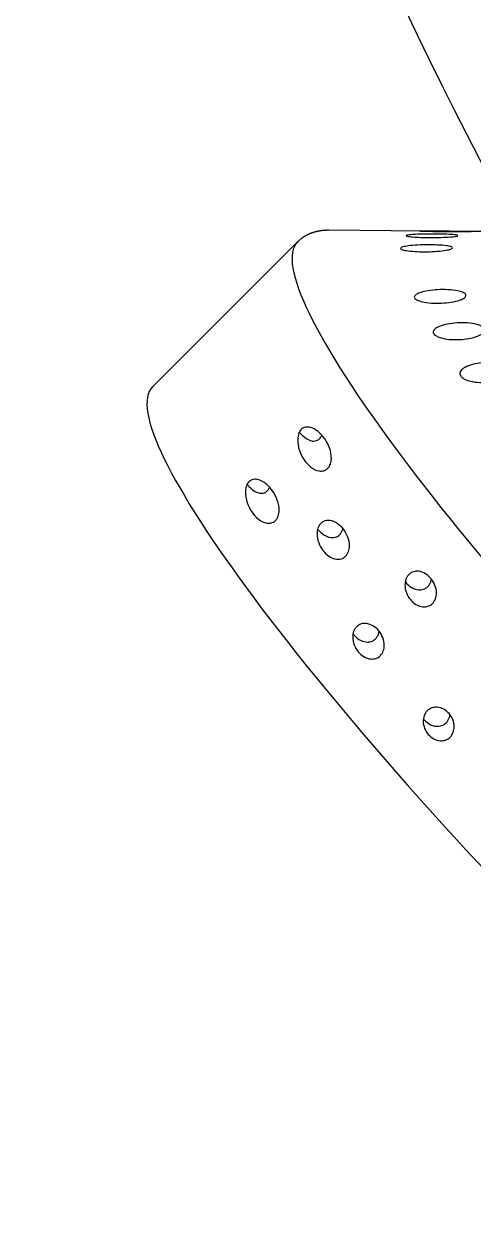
# Model space of a CAD drawing. Extents: x 409 to 498, y 628 to 778.
# Drawn here: x 439.821 to 440.936, y 678.925 to 681.878 of the extents above; entities that cross this region are included whole.
import ezdxf

# ---------------------------------------------------------------- set-up
doc = ezdxf.new("R2010")
doc.units = 0
doc.header["$MEASUREMENT"] = 0
doc.layers.add('1', color=4, linetype='Continuous')
doc.layers.add('DIM', color=3, linetype='Continuous')

# ---------------------------------------------------------------- blocks, each defined once
blk = doc.blocks.new('SUCTION')
at = {"layer": '1'}
for p, q in [((-0.3377, -1.4934), (-0.2956, -1.5349)), ((-0.2095, -1.6197), (-0.0445, -1.7824)), ((0.5395, -1.808), (0.0307, -1.8158))]:
    blk.add_line(p, q, dxfattribs=at)
for centre in [(0.0017, 0.059), (0.5106, 0.0668)]:
    blk.add_ellipse(centre, major_axis=(-0.0289, 1.8748), ratio=0.145722, start_param=3.141593, end_param=6.283185, dxfattribs=at)
at = {"layer": '1', "color": 3}
for points, knots in [([(0.6104, -0.7565), (0.6058, -0.7566), (0.6012, -0.7556), (0.5929, -0.7517), (0.5893, -0.7488), (0.5829, -0.7416), (0.58, -0.7364), (0.5766, -0.7252), (0.5759, -0.7192), (0.5765, -0.7082), (0.5777, -0.7022), (0.5823, -0.6911), (0.5857, -0.6858), (0.5929, -0.6784), (0.5968, -0.6754), (0.6055, -0.6712), (0.6103, -0.6701), (0.6193, -0.67), (0.624, -0.6709), (0.6323, -0.6748), (0.636, -0.6777), (0.6425, -0.6849), (0.6453, -0.6901), (0.6488, -0.7012), (0.6494, -0.7071), (0.6489, -0.7181), (0.6476, -0.7241), (0.6429, -0.7354), (0.6395, -0.7407), (0.6323, -0.7482), (0.6284, -0.7512), (0.6197, -0.7553), (0.6149, -0.7565), (0.6104, -0.7565)], [0, 0, 0, 0, 0.0137694, 0.0137694, 0.0275389, 0.0275389, 0.045875, 0.045875, 0.0642111, 0.0642111, 0.0822466, 0.0822466, 0.1002822, 0.1002822, 0.114005, 0.114005, 0.1277279, 0.1277279, 0.1414507, 0.1414507, 0.1551736, 0.1551736, 0.1732091, 0.1732091, 0.1912446, 0.1912446, 0.2095807, 0.2095807, 0.2279168, 0.2279168, 0.2416863, 0.2416863, 0.2554557, 0.2554557, 0.2554557, 0.2554557]), ([(0.6308, -0.749), (0.6309, -0.7479), (0.631, -0.7469), (0.6314, -0.7402), (0.6309, -0.7342), (0.6275, -0.7229), (0.6246, -0.7176), (0.6181, -0.7103), (0.6145, -0.7074), (0.6063, -0.7035), (0.6017, -0.7025), (0.5926, -0.7027), (0.5879, -0.7038), (0.581, -0.7071), (0.5787, -0.7086), (0.5765, -0.7102)], [0.06228793, 0.06228793, 0.06228793, 0.06228793, 0.06587176, 0.06587176, 0.08466047, 0.08466047, 0.10344918, 0.10344918, 0.11715342, 0.11715342, 0.13085765, 0.13085765, 0.14456189, 0.14456189, 0.15250533, 0.15250533, 0.15250533, 0.15250533]), ([(0.4077, -1.031), (0.4054, -1.0311), (0.4032, -1.0308), (0.3988, -1.0298), (0.3967, -1.029), (0.3909, -1.0261), (0.3876, -1.0233), (0.3812, -1.0156), (0.3784, -1.0099), (0.3752, -0.9976), (0.3748, -0.9911), (0.3757, -0.9792), (0.3772, -0.9727), (0.3824, -0.9605), (0.3861, -0.9547), (0.3938, -0.9469), (0.3977, -0.9439), (0.4062, -0.9398), (0.4109, -0.9386), (0.4199, -0.9385), (0.4244, -0.9395), (0.4323, -0.9434), (0.4357, -0.9462), (0.4422, -0.9538), (0.445, -0.9595), (0.4483, -0.9716), (0.4487, -0.978), (0.4477, -0.9899), (0.4462, -0.9965), (0.4408, -1.0089), (0.437, -1.0148), (0.4292, -1.0226), (0.4254, -1.0255), (0.4191, -1.0287), (0.4168, -1.0295), (0.4123, -1.0307), (0.41, -1.031), (0.4077, -1.031)], [0, 0, 0, 0, 0.0068896, 0.0068896, 0.0137791, 0.0137791, 0.0275583, 0.0275583, 0.0493984, 0.0493984, 0.0712384, 0.0712384, 0.0924883, 0.0924883, 0.1137382, 0.1137382, 0.1274079, 0.1274079, 0.1410777, 0.1410777, 0.1547474, 0.1547474, 0.1684171, 0.1684171, 0.189667, 0.189667, 0.2109169, 0.2109169, 0.2327569, 0.2327569, 0.254597, 0.254597, 0.2683762, 0.2683762, 0.2752657, 0.2752657, 0.2821553, 0.2821553, 0.2821553, 0.2821553]), ([(0.5908, -1.0282), (0.5886, -1.0282), (0.5863, -1.028), (0.582, -1.027), (0.5799, -1.0262), (0.574, -1.0233), (0.5708, -1.0204), (0.5643, -1.0128), (0.5615, -1.007), (0.5583, -0.9948), (0.5579, -0.9882), (0.5589, -0.9763), (0.5603, -0.9699), (0.5655, -0.9577), (0.5692, -0.9518), (0.577, -0.944), (0.5808, -0.9411), (0.5893, -0.937), (0.594, -0.9358), (0.603, -0.9356), (0.6076, -0.9367), (0.6155, -0.9406), (0.6188, -0.9434), (0.6254, -0.951), (0.6282, -0.9567), (0.6314, -0.9688), (0.6318, -0.9752), (0.6308, -0.9871), (0.6293, -0.9937), (0.624, -1.0061), (0.6202, -1.012), (0.6124, -1.0198), (0.6086, -1.0227), (0.6022, -1.0259), (0.6, -1.0267), (0.5954, -1.0278), (0.5931, -1.0282), (0.5908, -1.0282)], [0, 0, 0, 0, 0.0068896, 0.0068896, 0.0137791, 0.0137791, 0.0275583, 0.0275583, 0.0493984, 0.0493984, 0.0712384, 0.0712384, 0.0924883, 0.0924883, 0.1137382, 0.1137382, 0.1274079, 0.1274079, 0.1410777, 0.1410777, 0.1547474, 0.1547474, 0.1684171, 0.1684171, 0.189667, 0.189667, 0.2109169, 0.2109169, 0.2327569, 0.2327569, 0.254597, 0.254597, 0.2683762, 0.2683762, 0.2752657, 0.2752657, 0.2821553, 0.2821553, 0.2821553, 0.2821553]), ([(0.6097, -1.0216), (0.6097, -1.0213), (0.6098, -1.0211), (0.6104, -1.0147), (0.6101, -1.0081), (0.607, -0.9955), (0.6042, -0.9894), (0.5976, -0.9817), (0.5944, -0.9789), (0.5886, -0.976), (0.5866, -0.9752), (0.5823, -0.9742), (0.58, -0.974), (0.5755, -0.9741), (0.5732, -0.9744), (0.5687, -0.9755), (0.5665, -0.9763), (0.5623, -0.9784), (0.5603, -0.9796), (0.5585, -0.9809)], [0.07451048, 0.07451048, 0.07451048, 0.07451048, 0.0754781, 0.0754781, 0.09854089, 0.09854089, 0.12160367, 0.12160367, 0.13525987, 0.13525987, 0.14208797, 0.14208797, 0.14891607, 0.14891607, 0.15574416, 0.15574416, 0.16257226, 0.16257226, 0.16931395, 0.16931395, 0.16931395, 0.16931395]), ([(0.4266, -1.0244), (0.4266, -1.0242), (0.4266, -1.0239), (0.4272, -1.0176), (0.427, -1.0109), (0.4239, -0.9983), (0.4211, -0.9923), (0.4145, -0.9845), (0.4113, -0.9817), (0.4055, -0.9788), (0.4034, -0.9781), (0.3991, -0.9771), (0.3969, -0.9768), (0.3924, -0.9769), (0.3901, -0.9772), (0.3856, -0.9783), (0.3833, -0.9792), (0.3792, -0.9812), (0.3772, -0.9824), (0.3754, -0.9838)], [0.07451048, 0.07451048, 0.07451048, 0.07451048, 0.0754781, 0.0754781, 0.09854089, 0.09854089, 0.12160367, 0.12160367, 0.13525987, 0.13525987, 0.14208797, 0.14208797, 0.14891607, 0.14891607, 0.15574416, 0.15574416, 0.16257226, 0.16257226, 0.16931395, 0.16931395, 0.16931395, 0.16931395]), ([(0.476, -1.2742), (0.4737, -1.2742), (0.4715, -1.2739), (0.4674, -1.2729), (0.4655, -1.2721), (0.4602, -1.2691), (0.4573, -1.2664), (0.4508, -1.2582), (0.4482, -1.2516), (0.4454, -1.2376), (0.4453, -1.2303), (0.4469, -1.2171), (0.4487, -1.2099), (0.4547, -1.1962), (0.4589, -1.1895), (0.4675, -1.1812), (0.4711, -1.1784), (0.4773, -1.1753), (0.4795, -1.1745), (0.4839, -1.1733), (0.4862, -1.173), (0.4907, -1.1729), (0.4929, -1.1732), (0.4971, -1.1742), (0.4991, -1.175), (0.5046, -1.1779), (0.5076, -1.1806), (0.5143, -1.1887), (0.517, -1.1952), (0.5198, -1.2089), (0.5198, -1.2159), (0.5182, -1.2292), (0.5163, -1.2365), (0.5099, -1.2506), (0.5056, -1.2574), (0.4969, -1.2658), (0.4934, -1.2686), (0.4872, -1.2717), (0.4851, -1.2726), (0.4806, -1.2738), (0.4784, -1.2741), (0.476, -1.2742)], [0, 0, 0, 0, 0.0069864, 0.0069864, 0.0139728, 0.0139728, 0.0279456, 0.0279456, 0.0559253, 0.0559253, 0.0839051, 0.0839051, 0.1105409, 0.1105409, 0.1371767, 0.1371767, 0.1508496, 0.1508496, 0.1576861, 0.1576861, 0.1645225, 0.1645225, 0.171359, 0.171359, 0.1781955, 0.1781955, 0.1918684, 0.1918684, 0.2185042, 0.2185042, 0.24514, 0.24514, 0.2731197, 0.2731197, 0.3010995, 0.3010995, 0.3150723, 0.3150723, 0.3220587, 0.3220587, 0.3290451, 0.3290451, 0.3290451, 0.3290451]), ([(-0.0732, -1.2311), (-0.0672, -1.2353), (-0.0607, -1.2405), (-0.0488, -1.2521), (-0.0432, -1.2584), (-0.0352, -1.2698), (-0.0318, -1.2755), (-0.0287, -1.2836), (-0.028, -1.2862), (-0.0272, -1.291), (-0.0272, -1.2932), (-0.0279, -1.2971), (-0.0286, -1.2987), (-0.0307, -1.3015), (-0.0321, -1.3025), (-0.037, -1.3047), (-0.0414, -1.3048), (-0.0511, -1.3032), (-0.0574, -1.301), (-0.0703, -1.2946), (-0.0769, -1.2904), (-0.0892, -1.2815), (-0.0959, -1.2758), (-0.1082, -1.2635), (-0.1138, -1.2568), (-0.1211, -1.2458), (-0.1238, -1.2409), (-0.1271, -1.2317), (-0.1277, -1.2274), (-0.1265, -1.2207), (-0.1247, -1.2181), (-0.1192, -1.215), (-0.1156, -1.2145), (-0.1064, -1.215), (-0.0999, -1.2168), (-0.0865, -1.2227), (-0.0795, -1.2267), (-0.0732, -1.2311)], [0, 0, 0, 0, 0.0233552, 0.0233552, 0.0467103, 0.0467103, 0.0658795, 0.0658795, 0.0754641, 0.0754641, 0.0850487, 0.0850487, 0.0946332, 0.0946332, 0.1042178, 0.1042178, 0.123387, 0.123387, 0.1467421, 0.1467421, 0.1700973, 0.1700973, 0.1945396, 0.1945396, 0.2189818, 0.2189818, 0.2355966, 0.2355966, 0.2522113, 0.2522113, 0.2688261, 0.2688261, 0.2854408, 0.2854408, 0.3098831, 0.3098831, 0.3343253, 0.3343253, 0.3343253, 0.3343253]), ([(0.4916, -1.2694), (0.4921, -1.2638), (0.492, -1.2579), (0.4899, -1.2447), (0.4874, -1.2375), (0.4806, -1.2289), (0.4778, -1.2262), (0.4726, -1.2234), (0.4707, -1.2226), (0.4667, -1.2215), (0.4645, -1.2213), (0.46, -1.2213), (0.4577, -1.2217), (0.4534, -1.2229), (0.4513, -1.2237), (0.4481, -1.2253), (0.4469, -1.226), (0.4458, -1.2267)], [0.1031187, 0.1031187, 0.1031187, 0.1031187, 0.1276978, 0.1276978, 0.1593765, 0.1593765, 0.1731128, 0.1731128, 0.179981, 0.179981, 0.1868491, 0.1868491, 0.1937173, 0.1937173, 0.2005854, 0.2005854, 0.2047116, 0.2047116, 0.2047116, 0.2047116]), ([(-0.0971, -1.3548), (-0.0912, -1.3594), (-0.0848, -1.365), (-0.0731, -1.3769), (-0.0676, -1.3833), (-0.0598, -1.3943), (-0.0566, -1.3998), (-0.0536, -1.4072), (-0.0529, -1.4096), (-0.0522, -1.4138), (-0.0523, -1.4157), (-0.053, -1.4188), (-0.0538, -1.4201), (-0.0559, -1.4221), (-0.0573, -1.4227), (-0.0623, -1.4237), (-0.0667, -1.423), (-0.0765, -1.4199), (-0.0827, -1.4169), (-0.0955, -1.4093), (-0.102, -1.4046), (-0.1141, -1.3949), (-0.1207, -1.3889), (-0.1328, -1.3763), (-0.1383, -1.3697), (-0.1454, -1.3591), (-0.1479, -1.3544), (-0.1511, -1.3461), (-0.1516, -1.3423), (-0.1503, -1.3368), (-0.1484, -1.3349), (-0.1428, -1.3332), (-0.1392, -1.3334), (-0.13, -1.3354), (-0.1236, -1.3381), (-0.1102, -1.3454), (-0.1033, -1.35), (-0.0971, -1.3548)], [0, 0, 0, 0, 0.0233552, 0.0233552, 0.0467103, 0.0467103, 0.0658795, 0.0658795, 0.0754641, 0.0754641, 0.0850487, 0.0850487, 0.0946332, 0.0946332, 0.1042178, 0.1042178, 0.123387, 0.123387, 0.1467421, 0.1467421, 0.1700973, 0.1700973, 0.1945396, 0.1945396, 0.2189818, 0.2189818, 0.2355966, 0.2355966, 0.2522113, 0.2522113, 0.2688261, 0.2688261, 0.2854408, 0.2854408, 0.3098831, 0.3098831, 0.3343253, 0.3343253, 0.3343253, 0.3343253]), ([(0.532, -1.4724), (0.5304, -1.4725), (0.5287, -1.4723), (0.5257, -1.4716), (0.5243, -1.4711), (0.5187, -1.4685), (0.5155, -1.4651), (0.504, -1.4487), (0.5035, -1.4301), (0.5075, -1.4067), (0.5098, -1.3986), (0.517, -1.3827), (0.5219, -1.3748), (0.5317, -1.3656), (0.5351, -1.3629), (0.541, -1.3599), (0.543, -1.3591), (0.5473, -1.3579), (0.5496, -1.3575), (0.5541, -1.3574), (0.5563, -1.3577), (0.5602, -1.3588), (0.5621, -1.3596), (0.567, -1.3624), (0.5696, -1.365), (0.5765, -1.374), (0.5789, -1.3817), (0.5809, -1.3975), (0.5805, -1.4056), (0.5765, -1.429), (0.5692, -1.4476), (0.5515, -1.4645), (0.5469, -1.4681), (0.5403, -1.4709), (0.5387, -1.4714), (0.5354, -1.4722), (0.5336, -1.4724), (0.532, -1.4724)], [0, 0, 0, 0, 0.004866, 0.004866, 0.009732, 0.009732, 0.0279202, 0.0279202, 0.1064516, 0.1064516, 0.1420303, 0.1420303, 0.1776091, 0.1776091, 0.1914434, 0.1914434, 0.1983605, 0.1983605, 0.2052777, 0.2052777, 0.2121948, 0.2121948, 0.219112, 0.219112, 0.2329463, 0.2329463, 0.268525, 0.268525, 0.3041037, 0.3041037, 0.3826351, 0.3826351, 0.4008234, 0.4008234, 0.4056894, 0.4056894, 0.4105553, 0.4105553, 0.4105553, 0.4105553]), ([(0.3489, -1.4753), (0.3473, -1.4753), (0.3456, -1.4751), (0.3425, -1.4744), (0.3411, -1.4739), (0.3356, -1.4714), (0.3323, -1.4679), (0.3209, -1.4515), (0.3204, -1.4329), (0.3244, -1.4095), (0.3267, -1.4014), (0.3339, -1.3855), (0.3387, -1.3777), (0.3485, -1.3684), (0.352, -1.3657), (0.3578, -1.3627), (0.3599, -1.3619), (0.3642, -1.3607), (0.3664, -1.3603), (0.371, -1.3603), (0.3731, -1.3606), (0.3771, -1.3616), (0.3789, -1.3624), (0.3839, -1.3653), (0.3865, -1.3678), (0.3934, -1.3768), (0.3957, -1.3846), (0.3978, -1.4003), (0.3973, -1.4084), (0.3933, -1.4318), (0.3861, -1.4505), (0.3683, -1.4674), (0.3637, -1.4709), (0.3572, -1.4737), (0.3556, -1.4742), (0.3522, -1.475), (0.3505, -1.4752), (0.3489, -1.4753)], [0, 0, 0, 0, 0.004866, 0.004866, 0.009732, 0.009732, 0.0279202, 0.0279202, 0.1064516, 0.1064516, 0.1420303, 0.1420303, 0.1776091, 0.1776091, 0.1914434, 0.1914434, 0.1983605, 0.1983605, 0.2052777, 0.2052777, 0.2121948, 0.2121948, 0.219112, 0.219112, 0.2329463, 0.2329463, 0.268525, 0.268525, 0.3041037, 0.3041037, 0.3826351, 0.3826351, 0.4008234, 0.4008234, 0.4056894, 0.4056894, 0.4105553, 0.4105553, 0.4105553, 0.4105553]), ([(-0.1235, -1.4544), (-0.1176, -1.4594), (-0.1114, -1.4651), (-0.0999, -1.4772), (-0.0946, -1.4835), (-0.0869, -1.4941), (-0.0838, -1.4992), (-0.081, -1.5058), (-0.0804, -1.5079), (-0.0798, -1.5114), (-0.0799, -1.513), (-0.0807, -1.5154), (-0.0814, -1.5163), (-0.0836, -1.5174), (-0.0851, -1.5176), (-0.0901, -1.5174), (-0.0944, -1.516), (-0.1041, -1.5114), (-0.1103, -1.5077), (-0.123, -1.4989), (-0.1294, -1.4938), (-0.1413, -1.4834), (-0.1478, -1.4773), (-0.1596, -1.4647), (-0.165, -1.4582), (-0.1719, -1.4482), (-0.1744, -1.4439), (-0.1773, -1.4365), (-0.1778, -1.4334), (-0.1763, -1.4292), (-0.1744, -1.428), (-0.1688, -1.4278), (-0.1652, -1.4286), (-0.156, -1.4321), (-0.1496, -1.4355), (-0.1364, -1.4441), (-0.1296, -1.4492), (-0.1235, -1.4544)], [0, 0, 0, 0, 0.0233552, 0.0233552, 0.0467103, 0.0467103, 0.0658795, 0.0658795, 0.0754641, 0.0754641, 0.0850487, 0.0850487, 0.0946332, 0.0946332, 0.1042178, 0.1042178, 0.123387, 0.123387, 0.1467421, 0.1467421, 0.1700973, 0.1700973, 0.1945396, 0.1945396, 0.2189818, 0.2189818, 0.2355966, 0.2355966, 0.2522113, 0.2522113, 0.2688261, 0.2688261, 0.2854408, 0.2854408, 0.3098831, 0.3098831, 0.3343253, 0.3343253, 0.3343253, 0.3343253]), ([(0.3569, -1.4738), (0.3571, -1.4711), (0.3572, -1.4684), (0.3571, -1.4557), (0.3558, -1.4456), (0.3479, -1.4341), (0.3449, -1.4308), (0.3396, -1.4284), (0.3383, -1.428), (0.3355, -1.4274), (0.3339, -1.4272), (0.331, -1.4273), (0.3293, -1.4275), (0.3262, -1.4282), (0.3247, -1.4287), (0.3229, -1.4294), (0.3224, -1.4296), (0.3218, -1.4299)], [0.2314886, 0.2314886, 0.2314886, 0.2314886, 0.2462753, 0.2462753, 0.3013362, 0.3013362, 0.3192112, 0.3192112, 0.3237406, 0.3237406, 0.32827, 0.32827, 0.3327995, 0.3327995, 0.3373289, 0.3373289, 0.3392668, 0.3392668, 0.3392668, 0.3392668]), ([(0.54, -1.4709), (0.5402, -1.4683), (0.5403, -1.4656), (0.5402, -1.4529), (0.5389, -1.4428), (0.531, -1.4312), (0.5281, -1.428), (0.5228, -1.4256), (0.5215, -1.4251), (0.5186, -1.4245), (0.5171, -1.4244), (0.5141, -1.4244), (0.5125, -1.4246), (0.5094, -1.4253), (0.5079, -1.4258), (0.506, -1.4266), (0.5055, -1.4268), (0.505, -1.4271)], [0.2314886, 0.2314886, 0.2314886, 0.2314886, 0.2462753, 0.2462753, 0.3013362, 0.3013362, 0.3192112, 0.3192112, 0.3237406, 0.3237406, 0.32827, 0.32827, 0.3327995, 0.3327995, 0.3373289, 0.3373289, 0.3392668, 0.3392668, 0.3392668, 0.3392668]), ([(-0.213, -1.5936), (-0.2074, -1.599), (-0.2015, -1.6049), (-0.1907, -1.6162), (-0.1857, -1.6216), (-0.1787, -1.6297), (-0.1759, -1.6332), (-0.1734, -1.6368), (-0.1728, -1.6378), (-0.1724, -1.6391), (-0.1726, -1.6394), (-0.1735, -1.6394), (-0.1743, -1.639), (-0.1765, -1.6377), (-0.178, -1.6367), (-0.1829, -1.6329), (-0.1871, -1.6293), (-0.1965, -1.6211), (-0.2025, -1.6157), (-0.2146, -1.6044), (-0.2207, -1.5985), (-0.232, -1.5874), (-0.2381, -1.5813), (-0.2492, -1.5699), (-0.2542, -1.5645), (-0.2605, -1.5573), (-0.2628, -1.5546), (-0.2654, -1.5508), (-0.2657, -1.5498), (-0.264, -1.5498), (-0.2621, -1.5509), (-0.2565, -1.5548), (-0.253, -1.5576), (-0.2441, -1.565), (-0.2379, -1.5704), (-0.2252, -1.5819), (-0.2188, -1.588), (-0.213, -1.5936)], [0, 0, 0, 0, 0.0233552, 0.0233552, 0.0467103, 0.0467103, 0.0658795, 0.0658795, 0.0754641, 0.0754641, 0.0850487, 0.0850487, 0.0946332, 0.0946332, 0.1042178, 0.1042178, 0.123387, 0.123387, 0.1467421, 0.1467421, 0.1700973, 0.1700973, 0.1945396, 0.1945396, 0.2189818, 0.2189818, 0.2355966, 0.2355966, 0.2522113, 0.2522113, 0.2688261, 0.2688261, 0.2854408, 0.2854408, 0.3098831, 0.3098831, 0.3343253, 0.3343253, 0.3343253, 0.3343253]), ([(-0.1819, -1.5748), (-0.1762, -1.5802), (-0.1702, -1.5861), (-0.1592, -1.5979), (-0.1541, -1.6037), (-0.1469, -1.6128), (-0.144, -1.6169), (-0.1414, -1.6216), (-0.1409, -1.623), (-0.1404, -1.6251), (-0.1405, -1.6258), (-0.1414, -1.6266), (-0.1422, -1.6267), (-0.1445, -1.6261), (-0.1459, -1.6255), (-0.1509, -1.6229), (-0.1552, -1.62), (-0.1647, -1.6129), (-0.1707, -1.608), (-0.183, -1.5973), (-0.1893, -1.5916), (-0.2008, -1.5806), (-0.207, -1.5743), (-0.2183, -1.5623), (-0.2235, -1.5565), (-0.23, -1.5482), (-0.2323, -1.5449), (-0.235, -1.5398), (-0.2353, -1.538), (-0.2337, -1.5366), (-0.2318, -1.537), (-0.2262, -1.5395), (-0.2226, -1.5417), (-0.2136, -1.5478), (-0.2073, -1.5527), (-0.1944, -1.5634), (-0.1878, -1.5693), (-0.1819, -1.5748)], [0, 0, 0, 0, 0.0233552, 0.0233552, 0.0467103, 0.0467103, 0.0658795, 0.0658795, 0.0754641, 0.0754641, 0.0850487, 0.0850487, 0.0946332, 0.0946332, 0.1042178, 0.1042178, 0.123387, 0.123387, 0.1467421, 0.1467421, 0.1700973, 0.1700973, 0.1945396, 0.1945396, 0.2189818, 0.2189818, 0.2355966, 0.2355966, 0.2522113, 0.2522113, 0.2688261, 0.2688261, 0.2854408, 0.2854408, 0.3098831, 0.3098831, 0.3343253, 0.3343253, 0.3343253, 0.3343253])]:
    blk.add_open_spline(points, degree=3, knots=knots, dxfattribs=at)
at = {"layer": '1'}
blk.add_open_spline([(-0.2445, -1.5842), (-0.2391, -1.5896), (-0.2333, -1.5953), (-0.2227, -1.6059), (-0.2178, -1.6108), (-0.211, -1.6177), (-0.2082, -1.6206), (-0.2058, -1.6231), (-0.2053, -1.6237), (-0.2049, -1.6241), (-0.2051, -1.624), (-0.206, -1.6231), (-0.2068, -1.6224), (-0.209, -1.6202), (-0.2104, -1.6188), (-0.2153, -1.614), (-0.2195, -1.6098), (-0.2287, -1.6006), (-0.2345, -1.5948), (-0.2464, -1.5831), (-0.2524, -1.5771), (-0.2635, -1.5662), (-0.2695, -1.5603), (-0.2803, -1.5497), (-0.2852, -1.5449), (-0.2914, -1.5389), (-0.2936, -1.5368), (-0.2961, -1.5344), (-0.2964, -1.5341), (-0.2948, -1.5356), (-0.2928, -1.5374), (-0.2874, -1.5426), (-0.2838, -1.546), (-0.2751, -1.5544), (-0.269, -1.5602), (-0.2566, -1.5723), (-0.2502, -1.5786), (-0.2445, -1.5842)], degree=3, knots=[0, 0, 0, 0, 0.0233552, 0.0233552, 0.0467103, 0.0467103, 0.0658795, 0.0658795, 0.0754641, 0.0754641, 0.0850487, 0.0850487, 0.0946332, 0.0946332, 0.1042178, 0.1042178, 0.123387, 0.123387, 0.1467421, 0.1467421, 0.1700973, 0.1700973, 0.1945396, 0.1945396, 0.2189818, 0.2189818, 0.2355966, 0.2355966, 0.2522113, 0.2522113, 0.2688261, 0.2688261, 0.2854408, 0.2854408, 0.3098831, 0.3098831, 0.3343253, 0.3343253, 0.3343253, 0.3343253], dxfattribs=at)
blk.add_open_spline([(-0.0445, -1.7824), (-0.0324, -1.793), (-0.0189, -1.8022), (-0.0038, -1.8096), (0.0129, -1.8143), (0.0307, -1.8158)], degree=1, dxfattribs=at)
blk = doc.blocks.new('2011PULSE')
at = {"layer": '1', "color": 2, "linetype": 'Continuous'}
blk.add_arc((40.2384, 40.2153), 8.8835, 197.45907, 254.01651, dxfattribs=at)
at = {"layer": '1', "color": 3, "linetype": 'Continuous'}
blk.add_arc((41.9869, 41.9624), 14.4341, 202.80796, 247.067, dxfattribs=at)
at = {"layer": 'DIM', "rotation": 224.116016681268}
blk.add_blockref('SUCTION', (33.2099, 34.5951), dxfattribs=at)

msp = doc.modelspace()

# ---------------------------------------------------------------- block references
at = {"layer": '1'}
msp.add_blockref('2011PULSE', (408.577, 645.4604), dxfattribs=at)

doc.saveas('drawing.dxf')
